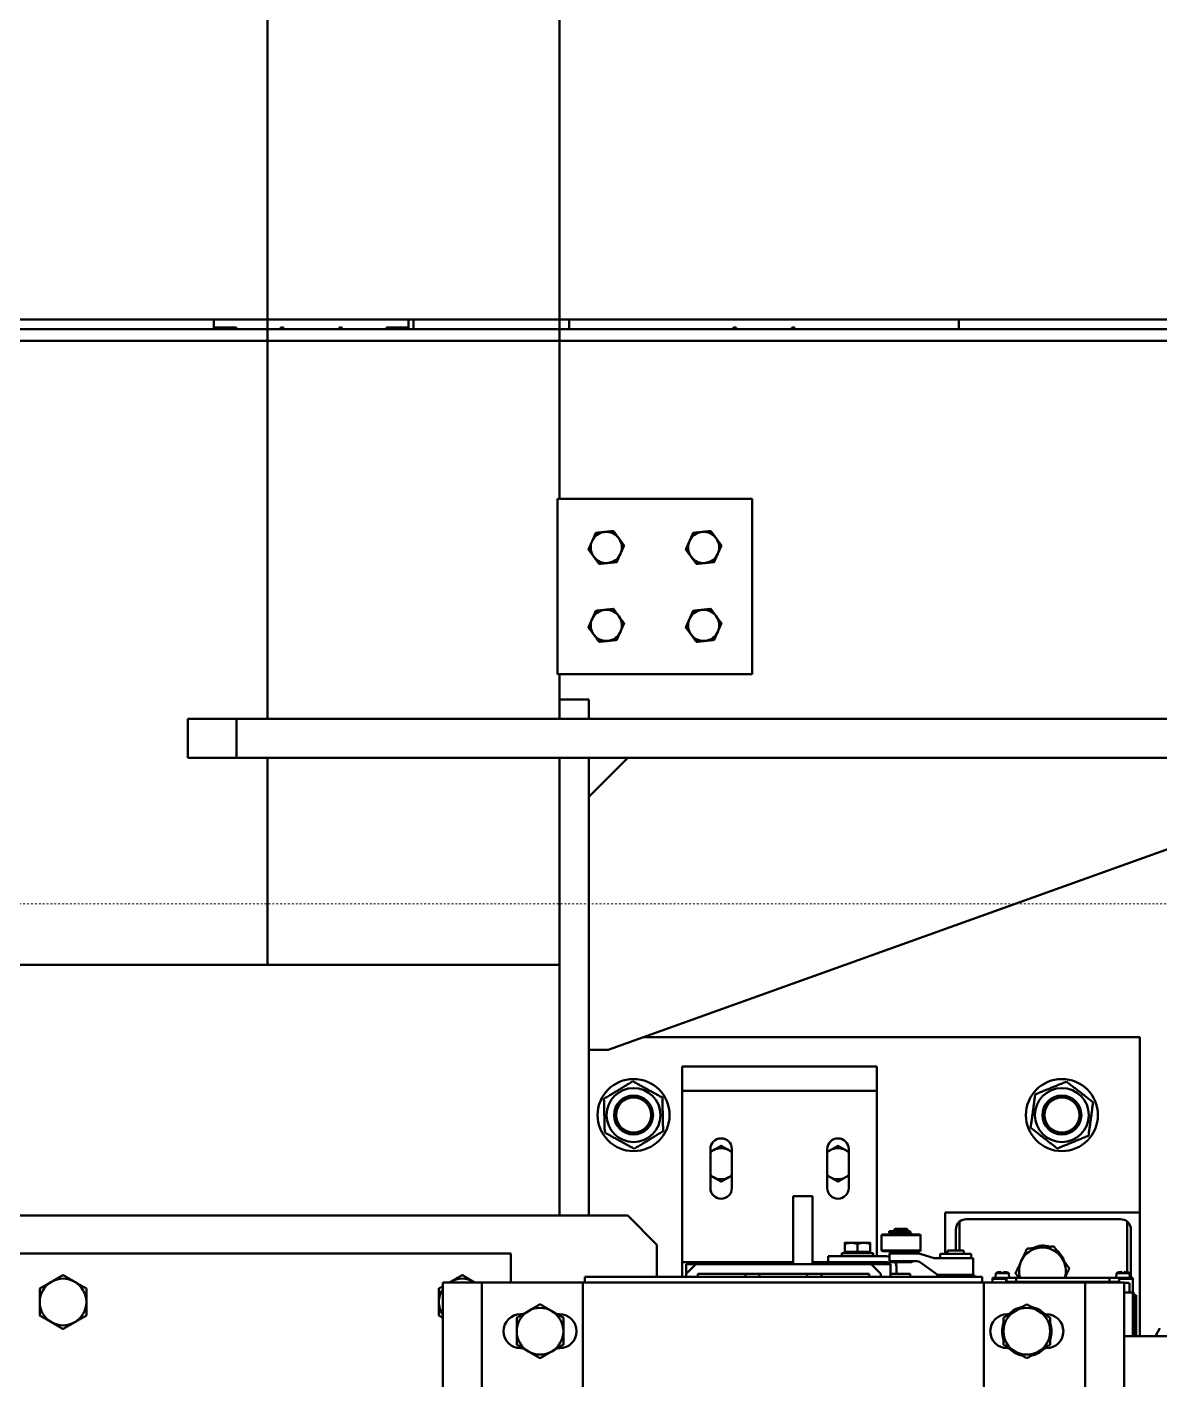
# Model space of a CAD drawing. Header units: metres. Extents: x -11418 to 773, y -8631 to 3561.
# Drawn here: x -4000.5 to -3942.3, y -1683.5 to -1614 of the extents above; entities that cross this region are included whole.
import ezdxf

# ---------------------------------------------------------------- set-up
doc = ezdxf.new("R2010")
doc.units = ezdxf.units.M
doc.header["$LTSCALE"] = 0.01
doc.header["$MEASUREMENT"] = 0
doc.linetypes.add('AM_ISO09W050', pattern=[22.5, 12, -1.5, 3, -1.5, 3, -1.5])
doc.layers.get('0').update_dxf_attribs({"color": 30, "lineweight": 0})
for name, color, linetype, lineweight in [('SSN_Lift-AM_0', 7, 'Continuous', 50), ('SSN_PBC-AM_0', 5, 'Continuous', 50), ('SSN_PBC-AM_11', 9, 'AM_ISO09W050', 18)]:
    doc.layers.add(name, color=color, linetype=linetype, lineweight=lineweight)

# ---------------------------------------------------------------- blocks, each defined once
blk = doc.blocks.new('LPBC_3190_D')
at = {"layer": 'SSN_PBC-AM_0'}
for p, q in [((1562, 511), (203, 511)), ((203, 505), (1562, 505)), ((582.5, 500), (582.5, 505)), ((782.5, 505), (782.5, 500)), ((862.5, 500), (862.5, 505)), ((865, 504.5), (865, 505)), ((865, 504), (865, 504.5)), ((865, 504), (874.3, 504)), ((865, 500), (865, 504)), ((870, 504.5), (870, 505)), ((870, 504), (870, 504.5)), ((876, 504), (874.3, 504)), ((876.5, 505), (876.5, 504.5)), ((953.5, 504.5), (953.5, 505)), ((955.7, 504), (954, 504)), ((955.7, 504), (965, 504)), ((960, 505), (960, 504.5)), ((960, 504.5), (960, 504)), ((965, 505), (965, 504.5)), ((965, 504.5), (965, 504)), ((965, 504), (965, 500)), ((1522, 500), (-1522, 500))]:
    blk.add_line(p, q, dxfattribs=at)
for centre, radius, start, end in [((667.5, 505), 1, 180, 0), ((697.5, 505), 1, 180, 0), ((876, 504.5), 0.5, 270, 0), ((900, 505), 1, 180, 0), ((930, 505), 1, 180, 0), ((954, 504.5), 0.5, 180, 270)]:
    blk.add_arc(centre, radius, start, end, dxfattribs=at)
at = {"layer": 'SSN_PBC-AM_11'}
blk.add_line((-1600, 800), (1600, 800), dxfattribs=at)
blk = doc.blocks.new('Lift_20-024-10000')
at = {"layer": 'SSN_Lift-AM_0'}
for p, q in [((-847.5, 994.4), (-847.5, 1244.4)), ((-827.5, 994.4), (-827.5, 1244.4)), ((-775.5, 994.4), (-775.5, 1244.4)), ((-569.5, 1244.4), (-569.5, 994.4)), ((-517.5, 1244.4), (-517.5, 994.4)), ((-497.5, 1244.4), (-497.5, 994.4)), ((-807.5, 1028.15), (-806.34, 1028.15)), ((-788.66, 1028.15), (-787.5, 1028.15)), ((-557.5, 1028.15), (-556.7, 1028.15)), ((-538.3, 1028.15), (-537.5, 1028.15)), ((-497.5, 1021.9), (-435, 1021.9)), ((-493.06, 999.5), (-493.06, 1021.9)), ((-492.56, 999.5), (-492.56, 1021.9)), ((-491.36, 1021.9), (-491.36, 1000.85)), ((-489.5, 1021.9), (-489.5, 958.4)), ((-479.13, 1017.8), (-481.5, 1021.9)), ((-806.34, 1010.65), (-807.5, 1010.65)), ((-787.5, 1010.65), (-788.66, 1010.65)), ((-556.7, 1010.65), (-557.5, 1010.65)), ((-537.5, 1010.65), (-538.3, 1010.65)), ((-491.36, 1000.85), (-492.56, 1000.85)), ((-827.5, 994.4), (-847.5, 994.4)), ((-775.5, 994.4), (-827.5, 994.4)), ((-812.5, 994.4), (-812.5, 979.4)), ((-775.5, 994.4), (-770.4, 994.4)), ((-774.5, 994.4), (-774.5, 991.4)), ((-574.6, 994.4), (-770.4, 994.4)), ((-574.6, 994.4), (-569.5, 994.4)), ((-570.5, 991.4), (-570.5, 994.4)), ((-517.5, 994.4), (-569.5, 994.4)), ((-565.06, 994.4), (-565.06, 992.5)), ((-558.06, 992.5), (-558.06, 994.4)), ((-557.96, 994), (-558.06, 994)), ((-557.96, 994), (-557.73, 994)), ((-557.96, 992), (-557.96, 994)), ((-553.06, 994), (-557.73, 994)), ((-553.06, 994), (-549.06, 994)), ((-553.06, 992), (-553.06, 994)), ((-509.06, 994), (-549.06, 994)), ((-497.5, 994.4), (-517.5, 994.4)), ((-509.06, 994), (-505.06, 994)), ((-500.39, 994), (-505.06, 994)), ((-505.06, 992), (-505.06, 994)), ((-500.39, 994), (-500.16, 994)), ((-500.06, 994), (-500.16, 994)), ((-500.16, 992), (-500.16, 994)), ((-500.06, 994.4), (-500.06, 992.5)), ((-497.5, 999.5), (-493.06, 999.5)), ((-495.31, 994.5), (-497.5, 994.5)), ((-494.81, 995), (-494.81, 999.5)), ((-492.56, 999.5), (-493.06, 999.5)), ((-493.06, 999.5), (-493.06, 994.5)), ((-493.06, 994.5), (-493.06, 992.5)), ((-493.06, 992), (-493.06, 994)), ((-493.06, 994), (-493.06, 994)), ((-769.5, 991.4), (-774.5, 991.4)), ((-769.5, 991.4), (-575.5, 991.4)), ((-737.5, 991.4), (-737.5, 975)), ((-724.5, 983.9), (-724.5, 991.4)), ((-722.5, 990), (-722.5, 991.4)), ((-717.5, 985), (-722.5, 990)), ((-722.5, 990), (-722.5, 985)), ((-716.5, 991.4), (-716.5, 990)), ((-716.5, 990), (-692, 990)), ((-692, 990), (-692, 991.4)), ((-684.75, 990), (-692, 990)), ((-684.75, 991.4), (-684.75, 990)), ((-684.75, 990), (-660.25, 990)), ((-660.25, 990), (-660.25, 991.4)), ((-653, 990), (-660.25, 990)), ((-653, 991.4), (-653, 990)), ((-653, 990), (-628.5, 990)), ((-628.5, 990), (-628.5, 991.4)), ((-622.5, 990), (-627.5, 985)), ((-622.5, 991.4), (-622.5, 990)), ((-617.5, 990), (-617.5, 991.4)), ((-617.5, 985), (-617.5, 990)), ((-617.5, 990), (-607.5, 990)), ((-614.5, 990), (-614.5, 986)), ((-607.5, 990), (-607.5, 991.4)), ((-602.14, 984.14), (-593.56, 990.22)), ((-594.06, 991), (-594.06, 991.4)), ((-594.06, 991), (-574.06, 991)), ((-585.02, 990.4), (-592.98, 990.4)), ((-592.06, 990.4), (-592.06, 991)), ((-585.02, 990.4), (-575.06, 990.4)), ((-576.06, 990.4), (-576.06, 991)), ((-570.5, 991.4), (-575.5, 991.4)), ((-575.06, 990.4), (-575.06, 981.8)), ((-574.06, 991), (-574.06, 991.4)), ((-563.06, 992.5), (-565.06, 992.5)), ((-565.06, 992), (-565.06, 992.5)), ((-565.06, 992), (-564.81, 992)), ((-558.21, 992), (-564.81, 992)), ((-563.38, 989.5), (-563.56, 992)), ((-556.74, 989.5), (-563.38, 989.5)), ((-563.06, 992.5), (-558.06, 992.5)), ((-562.16, 989.14), (-562.17, 989.13)), ((-560.61, 989.5), (-560.61, 988.92)), ((-559.51, 989.5), (-560.61, 989.5)), ((-559.51, 989.14), (-559.51, 989.5)), ((-559.51, 988.92), (-559.51, 989.14)), ((-559.51, 989.14), (-559.51, 989.14)), ((-557.96, 992), (-558.21, 992)), ((-557.96, 992), (-557.73, 992)), ((-557.95, 989.13), (-557.96, 989.14)), ((-553.06, 992), (-557.73, 992)), ((-556.74, 989.5), (-556.56, 992)), ((-553.06, 992), (-549.06, 992)), ((-509.06, 992), (-549.06, 992)), ((-509.06, 992), (-505.06, 992)), ((-500.39, 992), (-505.06, 992)), ((-501.38, 989.5), (-501.56, 992)), ((-494.74, 989.5), (-501.38, 989.5)), ((-500.39, 992), (-500.16, 992)), ((-500.16, 989.14), (-500.17, 989.13)), ((-499.91, 992), (-500.16, 992)), ((-500.06, 992.5), (-495.06, 992.5)), ((-493.31, 992), (-499.91, 992)), ((-498.61, 989.5), (-498.61, 988.92)), ((-497.51, 989.5), (-498.61, 989.5)), ((-497.51, 989.14), (-497.51, 989.5)), ((-497.51, 988.92), (-497.51, 989.14)), ((-497.51, 989.14), (-497.51, 989.14)), ((-495.96, 989.14), (-495.96, 963.14)), ((-495.95, 989.13), (-495.96, 989.14)), ((-493.06, 992.5), (-495.06, 992.5)), ((-494.74, 989.5), (-494.56, 992)), ((-494, 992), (-494, 967.3)), ((-493.31, 992), (-493.06, 992)), ((-812.5, 979.4), (-1067.5, 979.4)), ((-667.5, 983.9), (-724.5, 983.9)), ((-724.5, 983.9), (-724.5, 968.9)), ((-722.5, 985), (-717.5, 985)), ((-627.5, 985), (-717.5, 985)), ((-667.5, 985), (-667.5, 950)), ((-657.5, 985), (-657.5, 950)), ((-649.5, 983.9), (-657.5, 983.9)), ((-649.5, 983.9), (-619.6, 983.9)), ((-649.5, 983.9), (-649.5, 980.9)), ((-649.5, 980.9), (-619.6, 980.9)), ((-642.5, 979.3), (-642.5, 980.9)), ((-627.5, 985), (-617.5, 985)), ((-626.5, 979.3), (-626.5, 980.9)), ((-624.5, 983.9), (-624.5, 985)), ((-624.5, 980.9), (-624.5, 968.9)), ((-617.56, 983.9), (-618.06, 983.4)), ((-618.06, 983.4), (-606.06, 983.4)), ((-618.06, 979.4), (-618.06, 983.4)), ((-618.06, 979.4), (-612.65, 979.4)), ((-617.56, 978.9), (-618.06, 979.4)), ((-617.56, 983.9), (-606.56, 983.9)), ((-612.65, 979.4), (-612.66, 979.4)), ((-604.06, 979.4), (-612.66, 979.4)), ((-612.65, 983.4), (-604.45, 983.4)), ((-606.56, 983.9), (-606.06, 983.4)), ((-606.56, 978.9), (-606.06, 979.4)), ((-606.06, 983.4), (-606.06, 983.4)), ((-595.06, 981.8), (-601.71, 979.75)), ((-585.02, 981.8), (-595.06, 981.8)), ((-592.06, 979.7), (-592.06, 981.8)), ((-592.06, 979.7), (-576.06, 979.7)), ((-589.5, 958.4), (-589.5, 979.7)), ((-588.31, 979.7), (-588.31, 978.5)), ((-585.02, 981.8), (-575.06, 981.8)), ((-579.81, 979.7), (-579.81, 978.5)), ((-576.06, 979.7), (-576.06, 981.8)), ((-737.5, 975), (-752.5, 960)), ((-642.5, 979.3), (-626.5, 979.3)), ((-641, 978.7), (-641, 974.58)), ((-641, 978.7), (-634.5, 978.7)), ((-641, 974), (-637.75, 974)), ((-640.32, 978.7), (-640.32, 979.3)), ((-637.75, 974), (-631.25, 974)), ((-634.5, 978.7), (-634.5, 974.58)), ((-634.5, 978.7), (-628, 978.7)), ((-631.25, 974), (-628, 974)), ((-628.68, 978.7), (-628.68, 979.3)), ((-628, 978.7), (-628, 974.58)), ((-621.76, 978.25), (-622.06, 977.95)), ((-622.06, 977.95), (-602.06, 977.95)), ((-622.06, 970.05), (-622.06, 977.95)), ((-621.76, 978.25), (-602.36, 978.25)), ((-617.56, 978.9), (-606.56, 978.9)), ((-617.31, 978.25), (-617.31, 978.9)), ((-606.81, 978.25), (-606.81, 978.9)), ((-602.36, 978.25), (-602.06, 977.95)), ((-602.06, 970.05), (-602.06, 977.95)), ((-580.31, 978), (-587.81, 978)), ((-584, 967.3), (-584, 978)), ((-582.04, 978), (-582.04, 963.14)), ((-724.5, 968.9), (-724.5, 903.4)), ((-624.5, 968.9), (-624.5, 903.4)), ((-622.06, 970.05), (-602.06, 970.05)), ((-621.76, 969.75), (-622.06, 970.05)), ((-621.76, 969.75), (-602.36, 969.75)), ((-618.21, 968.84), (-607.68, 968.84)), ((-618.21, 968.08), (-618.21, 968.84)), ((-607.68, 968.08), (-618.21, 968.08)), ((-617.31, 969.1), (-617.31, 969.75)), ((-617.31, 969.1), (-606.81, 969.1)), ((-615.56, 968.84), (-615.56, 969.1)), ((-615.56, 968), (-608.56, 968)), ((-615.56, 967.4), (-615.56, 968)), ((-615.56, 967.4), (-608.56, 967.4)), ((-615.06, 966.9), (-615.56, 967.4)), ((-615.06, 968), (-615.06, 968.08)), ((-615.06, 966.9), (-609.06, 966.9)), ((-609.06, 968), (-609.06, 968.08)), ((-609.06, 966.9), (-608.56, 967.4)), ((-608.56, 968.84), (-608.56, 969.1)), ((-608.56, 967.4), (-608.56, 968)), ((-607.68, 968.84), (-607.49, 968.84)), ((-607.49, 968.08), (-607.68, 968.08)), ((-607.49, 968.08), (-607.49, 968.84)), ((-606.81, 969.1), (-606.81, 969.75)), ((-602.36, 969.75), (-602.06, 970.05)), ((-752.5, 960), (-1122.5, 960)), ((-787.5, 960), (-787.5, 830.08)), ((-772.5, 830.08), (-772.5, 960)), ((-578.6, 961.9), (-499.4, 961.9)), ((-489.5, 958.4), (-589.5, 958.4)), ((-489.5, 958.4), (-489.5, 868.4)), ((-710, 925.9), (-710, 945.9)), ((-699, 945.9), (-699, 925.9)), ((-657.5, 950), (-667.5, 950)), ((-650, 925.9), (-650, 945.9)), ((-639, 945.9), (-639, 925.9)), ((-724.5, 895.9), (-724.5, 903.4)), ((-624.5, 895.9), (-624.5, 903.4)), ((-724.5, 883.4), (-724.5, 895.9)), ((-624.5, 895.9), (-724.5, 895.9)), ((-624.5, 895.9), (-624.5, 883.4)), ((-624.5, 883.4), (-724.5, 883.4)), ((-772.5, 875), (-762.5, 875)), ((-762.5, 875), (-427.5, 754.74)), ((-489.5, 868.4), (-744.11, 868.4)), ((-787.5, 831.29), (-1087.5, 831.29)), ((-937.5, 831.29), (-937.5, 725)), ((-937.5, 725), (-937.5, 831.29)), ((-787.5, 830.08), (-787.5, 795)), ((-772.5, 795), (-772.5, 830.08)), ((-787.5, 795), (-787.5, 725)), ((-772.5, 725), (-772.5, 795)), ((-752.5, 725), (-772.5, 745)), ((-953.5, 725), (-978.5, 725)), ((-978.5, 725), (-978.5, 705)), ((-953.5, 705), (-953.5, 725)), ((-427.5, 725), (-953.5, 725)), ((-978.5, 705), (-953.5, 705)), ((-427.5, 705), (-953.5, 705)), ((-937.5, 705), (-937.5, -692)), ((-937.5, -692), (-937.5, 705)), ((-787.5, 695), (-787.5, 705)), ((-772.5, 705), (-772.5, 695)), ((-787.5, 695), (-787.5, 682)), ((-787.5, 695), (-772.5, 695)), ((-788.5, 592), (-788.5, 682)), ((-788.5, 682), (-688.5, 682)), ((-688.5, 682), (-688.5, 592)), ((-688.5, 592), (-788.5, 592)), ((-787.5, 592), (-787.5, -592))]:
    blk.add_line(p, q, dxfattribs=at)
for centre, radius in [((-749.5, 908.4), 18.5), ((-529.5, 908.4), 18.5), ((-749.5, 908.4), 13.85), ((-749.5, 908.4), 10), ((-749.5, 908.4), 10), ((-749.5, 908.4), 9), ((-529.5, 908.4), 13.85), ((-529.5, 908.4), 10), ((-529.5, 908.4), 10), ((-529.5, 908.4), 9)]:
    blk.add_circle(centre, radius, dxfattribs=at)
for centre, radius, start, end in [((-807.5, 1019.4), 8.75, 90, 270), ((-797.5, 1019.4), 12, 120, 180), ((-797.5, 1019.4), 12, 60, 120), ((-797.5, 1019.4), 12, 0, 60), ((-787.5, 1019.4), 8.75, 270, 90), ((-557.5, 1019.4), 8.75, 90, 270), ((-547.5, 1019.4), 12, 120, 180), ((-547.5, 1019.4), 12.7, 100.88827, 139.11173), ((-547.5, 1019.4), 12, 60, 120), ((-547.5, 1019.4), 12.7, 40.88827, 79.11173), ((-547.5, 1019.4), 12, 0, 60), ((-537.5, 1019.4), 8.75, 270, 90), ((-547.5, 1019.4), 12.7, 160.88827, 199.11173), ((-547.5, 1019.4), 12.7, 340.88827, 19.11173), ((-1042.5, 1004.4), 12, 120, 180), ((-1042.5, 1004.4), 12, 60, 120), ((-1042.5, 1004.4), 12, 0, 60), ((-797.5, 1019.4), 12, 180, 240), ((-797.5, 1019.4), 12, 300, 0), ((-547.5, 1019.4), 12, 180, 240), ((-547.5, 1019.4), 12, 300, 0), ((-837.5, 1004.4), 12, 146.44269, 180), ((-797.5, 1019.4), 12, 240, 300), ((-547.5, 1019.4), 12.7, 220.88827, 259.11173), ((-547.5, 1019.4), 12, 240, 300), ((-547.5, 1019.4), 12.7, 280.88827, 319.11173), ((-1042.5, 1004.4), 12, 180, 240), ((-1042.5, 1004.4), 12, 300, 0), ((-837.5, 1004.4), 12, 180, 213.55731), ((-1042.5, 1004.4), 12, 240, 300), ((-837.5, 1004.4), 12, 236.44269, 240), ((-837.5, 1004.4), 12, 240, 300), ((-837.5, 1004.4), 12, 300, 303.55731), ((-539.5, 988.4), 12, 150, 152.18186), ((-539.5, 988.4), 12, 27.81814, 30), ((-539, 992.4), 11, 8.3636, 10.47568), ((-495.31, 995), 0.5, 270, 0), ((-592.98, 989.4), 1, 90, 125.31898), ((-560.06, 998.16), 9.27, 248.9878, 256.82587), ((-560.06, 998.16), 9.25, 256.8616, 266.59299), ((-560.06, 998.16), 9.25, 273.40746, 283.1384), ((-560.06, 998.16), 9.27, 283.17413, 291.0122), ((-539.5, 988.4), 12, 162.5424, 205.05522), ((-539.5, 988.4), 12, 325.05522, 17.4576), ((-498.06, 998.16), 9.27, 248.9878, 256.82587), ((-498.06, 998.16), 9.25, 256.8616, 266.59299), ((-498.06, 998.16), 9.25, 273.40746, 283.1384), ((-498.06, 998.16), 9.27, 283.17413, 291.0122), ((-619.6, 986), 2.1, 270, 331.56311), ((-619.6, 986), 5.1, 270, 287.56948), ((-619.6, 986), 5.1, 335.68523, 0), ((-604.45, 987.4), 4, 270, 305.31898), ((-604.06, 987.4), 8, 270, 287.11029), ((-539.5, 988.4), 12, 205.05522, 265.05522), ((-539.5, 988.4), 12, 265.05522, 325.05522), ((-539, 986.4), 11, 306.77006, 343.34038), ((-587.81, 978.5), 0.5, 180, 270), ((-580.31, 978.5), 0.5, 270, 0), ((-539, 986.4), 11, 241.07496, 289.03547), ((-578.6, 967.3), 5.4, 180, 230.39027), ((-499.4, 967.3), 5.4, 309.60973, 0), ((-578.6, 967.3), 5.4, 230.39027, 270), ((-499.4, 967.3), 5.4, 270, 309.60973), ((-704.5, 945.9), 5.5, 0, 180), ((-644.5, 945.9), 5.5, 0, 180), ((-704.5, 933.4), 8, 120, 133.43254), ((-704.5, 933.4), 8, 60, 120), ((-704.5, 933.4), 8, 46.56746, 60), ((-644.5, 933.4), 8, 120, 133.43254), ((-644.5, 933.4), 8, 60, 120), ((-644.5, 933.4), 8, 46.56746, 60), ((-704.5, 933.4), 8, 226.56746, 240), ((-704.5, 925.9), 5.5, 180, 0), ((-704.5, 933.4), 8, 240, 300), ((-704.5, 933.4), 8, 300, 313.43254), ((-644.5, 933.4), 8, 226.56746, 240), ((-644.5, 925.9), 5.5, 180, 0), ((-644.5, 933.4), 8, 240, 300), ((-644.5, 933.4), 8, 300, 313.43254), ((-763.5, 657), 8, 143.93265, 203.93265), ((-763.5, 657), 8, 83.93265, 143.93265), ((-763.5, 657), 8, 23.93265, 83.93265), ((-763.5, 657), 8, 323.93265, 23.93265), ((-713.5, 657), 8, 143.93265, 203.93265), ((-713.5, 657), 8, 83.93265, 143.93265), ((-713.5, 657), 8, 23.93265, 83.93265), ((-713.5, 657), 8, 323.93265, 23.93265), ((-763.5, 657), 8, 203.93265, 263.93265), ((-713.5, 657), 8, 203.93265, 263.93265), ((-763.5, 657), 8, 263.93265, 323.93265), ((-713.5, 657), 8, 263.93265, 323.93265), ((-763.5, 617), 8, 143.93265, 203.93265), ((-763.5, 617), 8, 83.93265, 143.93265), ((-763.5, 617), 8, 23.93265, 83.93265), ((-763.5, 617), 8, 323.93265, 23.93265), ((-713.5, 617), 8, 143.93265, 203.93265), ((-713.5, 617), 8, 83.93265, 143.93265), ((-713.5, 617), 8, 23.93265, 83.93265), ((-713.5, 617), 8, 323.93265, 23.93265), ((-763.5, 617), 8, 203.93265, 263.93265), ((-763.5, 617), 8, 263.93265, 323.93265), ((-713.5, 617), 8, 203.93265, 263.93265), ((-713.5, 617), 8, 263.93265, 323.93265)]:
    blk.add_arc(centre, radius, start, end, dxfattribs=at)
for centre, major_axis, ratio, start_param, end_param in [((-560.06, 996.49), (8.74, 0), 0.842081, 4.775351, 4.775359), ((-560.06, 996.49), (-8.74, 0), 0.842093, 1.63376, 1.633769), ((-498.06, 996.49), (8.74, 0), 0.842076, 4.77535, 4.775358), ((-498.06, 996.49), (-8.74, 0), 0.842092, 1.63376, 1.633768)]:
    blk.add_ellipse(centre, major_axis=major_axis, ratio=ratio, start_param=start_param, end_param=end_param, dxfattribs=at)
for points, weights in [([(-809.5, 1026.33), (-806.28, 1028.18), (-803.5, 1029.79)], [1, 1.0379548493, 1]), ([(-803.5, 1029.79), (-800.72, 1031.4), (-797.5, 1033.26)], [1, 1.0379548493, 1]), ([(-797.5, 1033.26), (-794.28, 1031.4), (-791.5, 1029.79)], [1, 1.0379548493, 1]), ([(-791.5, 1029.79), (-788.72, 1028.18), (-785.5, 1026.33)], [1, 1.0379548493, 1]), ([(-559.5, 1026.33), (-556.28, 1028.18), (-553.5, 1029.79)], [1, 1.0379548493, 1]), ([(-553.5, 1029.79), (-550.72, 1031.4), (-547.5, 1033.26)], [1, 1.0379548493, 1]), ([(-547.5, 1033.26), (-544.28, 1031.4), (-541.5, 1029.79)], [1, 1.0379548493, 1]), ([(-541.5, 1029.79), (-538.72, 1028.18), (-535.5, 1026.33)], [1, 1.0379548493, 1]), ([(-809.5, 1019.4), (-809.5, 1022.62), (-809.5, 1026.33)], [1, 1.0379548493, 1]), ([(-785.5, 1026.33), (-785.5, 1022.62), (-785.5, 1019.4)], [1, 1.0379548493, 1]), ([(-559.5, 1019.4), (-559.5, 1022.62), (-559.5, 1026.33)], [1, 1.0379548493, 1]), ([(-535.5, 1026.33), (-535.5, 1022.62), (-535.5, 1019.4)], [1, 1.0379548493, 1]), ([(-1054.5, 1011.33), (-1051.28, 1013.18), (-1048.5, 1014.79)], [1, 1.0379548493, 1]), ([(-1048.5, 1014.79), (-1045.72, 1016.4), (-1042.5, 1018.26)], [1, 1.0379548493, 1]), ([(-1042.5, 1018.26), (-1039.28, 1016.4), (-1036.5, 1014.79)], [1, 1.0379548493, 1]), ([(-1036.5, 1014.79), (-1033.72, 1013.18), (-1030.5, 1011.33)], [1, 1.0379548493, 1]), ([(-809.5, 1012.47), (-809.5, 1016.18), (-809.5, 1019.4)], [1, 1.0379548493, 1]), ([(-785.5, 1019.4), (-785.5, 1016.18), (-785.5, 1012.47)], [1, 1.0379548493, 1]), ([(-559.5, 1012.47), (-559.5, 1016.18), (-559.5, 1019.4)], [1, 1.0379548493, 1]), ([(-535.5, 1019.4), (-535.5, 1016.18), (-535.5, 1012.47)], [1, 1.0379548493, 1]), ([(-1054.5, 1004.4), (-1054.5, 1007.62), (-1054.5, 1011.33)], [1, 1.0379548493, 1]), ([(-1030.5, 1011.33), (-1030.5, 1007.62), (-1030.5, 1004.4)], [1, 1.0379548493, 1]), ([(-849.5, 1011.33), (-848.46, 1011.93), (-847.5, 1012.48)], [1, 1.0119382574, 1.01636643415]), ([(-849.5, 1004.4), (-849.5, 1007.62), (-849.5, 1011.33)], [1, 1.0379548493, 1]), ([(-803.5, 1009.01), (-806.28, 1010.62), (-809.5, 1012.47)], [1, 1.0379548493, 1]), ([(-797.5, 1005.54), (-800.72, 1007.4), (-803.5, 1009.01)], [1, 1.0379548493, 1]), ([(-791.5, 1009.01), (-794.28, 1007.4), (-797.5, 1005.54)], [1, 1.0379548493, 1]), ([(-785.5, 1012.47), (-788.72, 1010.62), (-791.5, 1009.01)], [1, 1.0379548493, 1]), ([(-553.5, 1009.01), (-556.28, 1010.62), (-559.5, 1012.47)], [1, 1.0379548493, 1]), ([(-547.5, 1005.54), (-550.72, 1007.4), (-553.5, 1009.01)], [1, 1.0379548493, 1]), ([(-541.5, 1009.01), (-544.28, 1007.4), (-547.5, 1005.54)], [1, 1.0379548493, 1]), ([(-535.5, 1012.47), (-538.72, 1010.62), (-541.5, 1009.01)], [1, 1.0379548493, 1]), ([(-1054.5, 997.47), (-1054.5, 1001.18), (-1054.5, 1004.4)], [1, 1.0379548493, 1]), ([(-1030.5, 1004.4), (-1030.5, 1001.18), (-1030.5, 997.47)], [1, 1.0379548493, 1]), ([(-849.5, 997.47), (-849.5, 1001.18), (-849.5, 1004.4)], [1, 1.0379548493, 1]), ([(-1048.5, 994.01), (-1051.28, 995.62), (-1054.5, 997.47)], [1, 1.0379548493, 1]), ([(-1042.5, 990.54), (-1045.72, 992.4), (-1048.5, 994.01)], [1, 1.0379548493, 1]), ([(-1036.5, 994.01), (-1039.28, 992.4), (-1042.5, 990.54)], [1, 1.0379548493, 1]), ([(-1030.5, 997.47), (-1033.72, 995.62), (-1036.5, 994.01)], [1, 1.0379548493, 1]), ([(-847.5, 996.32), (-848.46, 996.87), (-849.5, 997.47)], [1.01636643415, 1.0119382574, 1]), ([(-843.5, 994.01), (-843.84, 994.2), (-844.18, 994.4)], [1, 1.00447667141, 1.00789732035]), ([(-837.5, 990.54), (-840.72, 992.4), (-843.5, 994.01)], [1, 1.0379548493, 1]), ([(-831.5, 994.01), (-834.28, 992.4), (-837.5, 990.54)], [1, 1.0379548493, 1]), ([(-830.82, 994.4), (-831.16, 994.2), (-831.5, 994.01)], [1.00789732035, 1.00447667141, 1]), ([(-550.23, 994), (-550.09, 994.2), (-549.95, 994.4)], [1.01359966583, 1.01211379595, 1.01021738157]), ([(-529.06, 994.4), (-528.96, 994.2), (-528.87, 994)], [1.00980773713, 1.00805253044, 1.0059613526]), ([(-553.3, 989.59), (-552.43, 990.85), (-551.62, 992)], [1, 1.01534334387, 1.01828151657]), ([(-550.37, 983.32), (-551.73, 986.23), (-553.3, 989.59)], [1, 1.0379548493, 1]), ([(-525.7, 987.21), (-527.82, 984.16), (-529.66, 981.53)], [1, 1.0379548493, 1]), ([(-527.94, 992), (-526.89, 989.76), (-525.7, 987.21)], [1.0140887047, 1.02860941897, 1]), ([(-547.44, 977.04), (-549.01, 980.41), (-550.37, 983.32)], [1, 1.0379548493, 1]), ([(-529.66, 981.53), (-531.51, 978.89), (-533.63, 975.85)], [1, 1.0379548493, 1]), ([(-641, 974), (-641, 974), (-641, 974.58)], [1, 1.0379548493, 1]), ([(-641, 974.58), (-639.26, 974), (-637.75, 974)], [1, 1.0379548493, 1]), ([(-637.75, 974), (-636.24, 974), (-634.5, 974.58)], [1, 1.0379548493, 1]), ([(-634.5, 974.58), (-632.76, 974), (-631.25, 974)], [1, 1.0379548493, 1]), ([(-631.25, 974), (-629.74, 974), (-628, 974.58)], [1, 1.0379548493, 1]), ([(-628, 974.58), (-628, 974), (-628, 974)], [1, 1.0379548493, 1]), ([(-540.53, 976.44), (-543.74, 976.72), (-547.44, 977.04)], [1, 1.0379548493, 1]), ([(-533.63, 975.85), (-537.33, 976.17), (-540.53, 976.44)], [1, 1.0379548493, 1]), ([(-710, 939.46), (-709.24, 939.9), (-708.5, 940.33)], [1.01806688594, 1.01482054122, 1]), ([(-708.5, 940.33), (-706.64, 941.4), (-704.5, 942.64)], [1, 1.0379548493, 1]), ([(-704.5, 942.64), (-702.36, 941.4), (-700.5, 940.33)], [1, 1.0379548493, 1]), ([(-700.5, 940.33), (-699.76, 939.9), (-699, 939.46)], [1, 1.01482054122, 1.01806688594]), ([(-650, 939.46), (-649.24, 939.9), (-648.5, 940.33)], [1.01806688594, 1.01482054122, 1]), ([(-648.5, 940.33), (-646.64, 941.4), (-644.5, 942.64)], [1, 1.0379548493, 1]), ([(-644.5, 942.64), (-642.36, 941.4), (-640.5, 940.33)], [1, 1.0379548493, 1]), ([(-640.5, 940.33), (-639.76, 939.9), (-639, 939.46)], [1, 1.01482054122, 1.01806688594]), ([(-764.3, 917.4), (-756.7, 921.56), (-749.11, 925.72)], [1, 1.15470053838, 1]), ([(-749.11, 925.72), (-741.71, 921.22), (-734.31, 916.72)], [1, 1.15470053838, 1]), ([(-708.5, 926.47), (-709.24, 926.9), (-710, 927.34)], [1, 1.01482054122, 1.01806688594]), ([(-704.5, 924.16), (-706.64, 925.4), (-708.5, 926.47)], [1, 1.0379548493, 1]), ([(-700.5, 926.47), (-702.36, 925.4), (-704.5, 924.16)], [1, 1.0379548493, 1]), ([(-699, 927.34), (-699.76, 926.9), (-700.5, 926.47)], [1.01806688594, 1.01482054122, 1]), ([(-648.5, 926.47), (-649.24, 926.9), (-650, 927.34)], [1, 1.01482054122, 1.01806688594]), ([(-644.5, 924.16), (-646.64, 925.4), (-648.5, 926.47)], [1, 1.0379548493, 1]), ([(-640.5, 926.47), (-642.36, 925.4), (-644.5, 924.16)], [1, 1.0379548493, 1]), ([(-639, 927.34), (-639.76, 926.9), (-640.5, 926.47)], [1.01806688594, 1.01482054122, 1]), ([(-545.54, 914.93), (-538.7, 920.25), (-531.86, 925.56)], [1, 1.15470053838, 1]), ([(-531.86, 925.56), (-523.84, 922.29), (-515.82, 919.02)], [1, 1.15470053838, 1]), ([(-764.69, 900.08), (-764.5, 908.74), (-764.3, 917.4)], [1, 1.15470053838, 1]), ([(-515.82, 919.02), (-514.64, 910.44), (-513.46, 901.87)], [1, 1.15470053838, 1]), ([(-734.31, 916.72), (-734.5, 908.06), (-734.7, 899.4)], [1, 1.15470053838, 1]), ([(-543.18, 897.78), (-544.36, 906.36), (-545.54, 914.93)], [1, 1.15470053838, 1]), ([(-749.89, 891.08), (-757.29, 895.58), (-764.69, 900.08)], [1, 1.15470053838, 1]), ([(-734.7, 899.4), (-742.3, 895.24), (-749.89, 891.08)], [1, 1.15470053838, 1]), ([(-527.14, 891.24), (-535.16, 894.51), (-543.18, 897.78)], [1, 1.15470053838, 1]), ([(-513.46, 901.87), (-520.3, 896.55), (-527.14, 891.24)], [1, 1.15470053838, 1]), ([(-772.69, 657.98), (-771.23, 659.98), (-769.97, 661.71)], [1, 1.0379548493, 1]), ([(-769.97, 661.71), (-768.7, 663.44), (-767.25, 665.44)], [1, 1.0379548493, 1]), ([(-767.25, 665.44), (-764.79, 665.18), (-762.65, 664.96)], [1, 1.0379548493, 1]), ([(-762.65, 664.96), (-760.52, 664.73), (-758.06, 664.47)], [1, 1.0379548493, 1]), ([(-758.06, 664.47), (-757.06, 662.2), (-756.19, 660.25)], [1, 1.0379548493, 1]), ([(-756.19, 660.25), (-755.32, 658.29), (-754.31, 656.02)], [1, 1.0379548493, 1]), ([(-722.69, 657.98), (-721.23, 659.98), (-719.97, 661.71)], [1, 1.0379548493, 1]), ([(-719.97, 661.71), (-718.7, 663.44), (-717.25, 665.44)], [1, 1.0379548493, 1]), ([(-717.25, 665.44), (-714.79, 665.18), (-712.65, 664.96)], [1, 1.0379548493, 1]), ([(-712.65, 664.96), (-710.52, 664.73), (-708.06, 664.47)], [1, 1.0379548493, 1]), ([(-708.06, 664.47), (-707.06, 662.2), (-706.19, 660.25)], [1, 1.0379548493, 1]), ([(-706.19, 660.25), (-705.32, 658.29), (-704.31, 656.02)], [1, 1.0379548493, 1]), ([(-770.81, 653.75), (-771.68, 655.71), (-772.69, 657.98)], [1, 1.0379548493, 1]), ([(-768.94, 649.53), (-769.94, 651.8), (-770.81, 653.75)], [1, 1.0379548493, 1]), ([(-754.31, 656.02), (-755.77, 654.02), (-757.03, 652.29)], [1, 1.0379548493, 1]), ([(-720.81, 653.75), (-721.68, 655.71), (-722.69, 657.98)], [1, 1.0379548493, 1]), ([(-718.94, 649.53), (-719.94, 651.8), (-720.81, 653.75)], [1, 1.0379548493, 1]), ([(-704.31, 656.02), (-705.77, 654.02), (-707.03, 652.29)], [1, 1.0379548493, 1]), ([(-764.35, 649.04), (-766.48, 649.27), (-768.94, 649.53)], [1, 1.0379548493, 1]), ([(-759.75, 648.56), (-762.21, 648.82), (-764.35, 649.04)], [1, 1.0379548493, 1]), ([(-757.03, 652.29), (-758.3, 650.56), (-759.75, 648.56)], [1, 1.0379548493, 1]), ([(-714.35, 649.04), (-716.48, 649.27), (-718.94, 649.53)], [1, 1.0379548493, 1]), ([(-709.75, 648.56), (-712.21, 648.82), (-714.35, 649.04)], [1, 1.0379548493, 1]), ([(-707.03, 652.29), (-708.3, 650.56), (-709.75, 648.56)], [1, 1.0379548493, 1]), ([(-769.97, 621.71), (-768.7, 623.44), (-767.25, 625.44)], [1, 1.0379548493, 1]), ([(-767.25, 625.44), (-764.79, 625.18), (-762.65, 624.96)], [1, 1.0379548493, 1]), ([(-719.97, 621.71), (-718.7, 623.44), (-717.25, 625.44)], [1, 1.0379548493, 1]), ([(-717.25, 625.44), (-714.79, 625.18), (-712.65, 624.96)], [1, 1.0379548493, 1]), ([(-772.69, 617.98), (-771.23, 619.98), (-769.97, 621.71)], [1, 1.0379548493, 1]), ([(-762.65, 624.96), (-760.52, 624.73), (-758.06, 624.47)], [1, 1.0379548493, 1]), ([(-758.06, 624.47), (-757.06, 622.2), (-756.19, 620.25)], [1, 1.0379548493, 1]), ([(-756.19, 620.25), (-755.32, 618.29), (-754.31, 616.02)], [1, 1.0379548493, 1]), ([(-722.69, 617.98), (-721.23, 619.98), (-719.97, 621.71)], [1, 1.0379548493, 1]), ([(-712.65, 624.96), (-710.52, 624.73), (-708.06, 624.47)], [1, 1.0379548493, 1]), ([(-708.06, 624.47), (-707.06, 622.2), (-706.19, 620.25)], [1, 1.0379548493, 1]), ([(-706.19, 620.25), (-705.32, 618.29), (-704.31, 616.02)], [1, 1.0379548493, 1]), ([(-770.81, 613.75), (-771.68, 615.71), (-772.69, 617.98)], [1, 1.0379548493, 1]), ([(-768.94, 609.53), (-769.94, 611.8), (-770.81, 613.75)], [1, 1.0379548493, 1]), ([(-757.03, 612.29), (-758.3, 610.56), (-759.75, 608.56)], [1, 1.0379548493, 1]), ([(-754.31, 616.02), (-755.77, 614.02), (-757.03, 612.29)], [1, 1.0379548493, 1]), ([(-720.81, 613.75), (-721.68, 615.71), (-722.69, 617.98)], [1, 1.0379548493, 1]), ([(-718.94, 609.53), (-719.94, 611.8), (-720.81, 613.75)], [1, 1.0379548493, 1]), ([(-707.03, 612.29), (-708.3, 610.56), (-709.75, 608.56)], [1, 1.0379548493, 1]), ([(-704.31, 616.02), (-705.77, 614.02), (-707.03, 612.29)], [1, 1.0379548493, 1]), ([(-764.35, 609.04), (-766.48, 609.27), (-768.94, 609.53)], [1, 1.0379548493, 1]), ([(-759.75, 608.56), (-762.21, 608.82), (-764.35, 609.04)], [1, 1.0379548493, 1]), ([(-714.35, 609.04), (-716.48, 609.27), (-718.94, 609.53)], [1, 1.0379548493, 1]), ([(-709.75, 608.56), (-712.21, 608.82), (-714.35, 609.04)], [1, 1.0379548493, 1])]:
    blk.add_rational_spline(points, weights, degree=2, dxfattribs=at)
blk = doc.blocks.new('A$C4EFB1426')
at = {"layer": 'SSN_Lift-AM_0', "xscale": -0.9999999999999992, "rotation": 180}
blk.add_blockref('Lift_20-024-10000', (1959.12, -1215.47), dxfattribs=at)
at = {"layer": 'SSN_PBC-AM_11', "color": 5, "rotation": 180}
blk.add_blockref('LPBC_3190_D', (1959.12, -1215.47), dxfattribs=at)

msp = doc.modelspace()

# ---------------------------------------------------------------- block references
at = {"xscale": 0.1, "yscale": 0.1, "zscale": 0.1}
msp.add_blockref('A$C4EFB1426', (-4090.347, -1457.513), dxfattribs=at)

doc.saveas('drawing.dxf')
